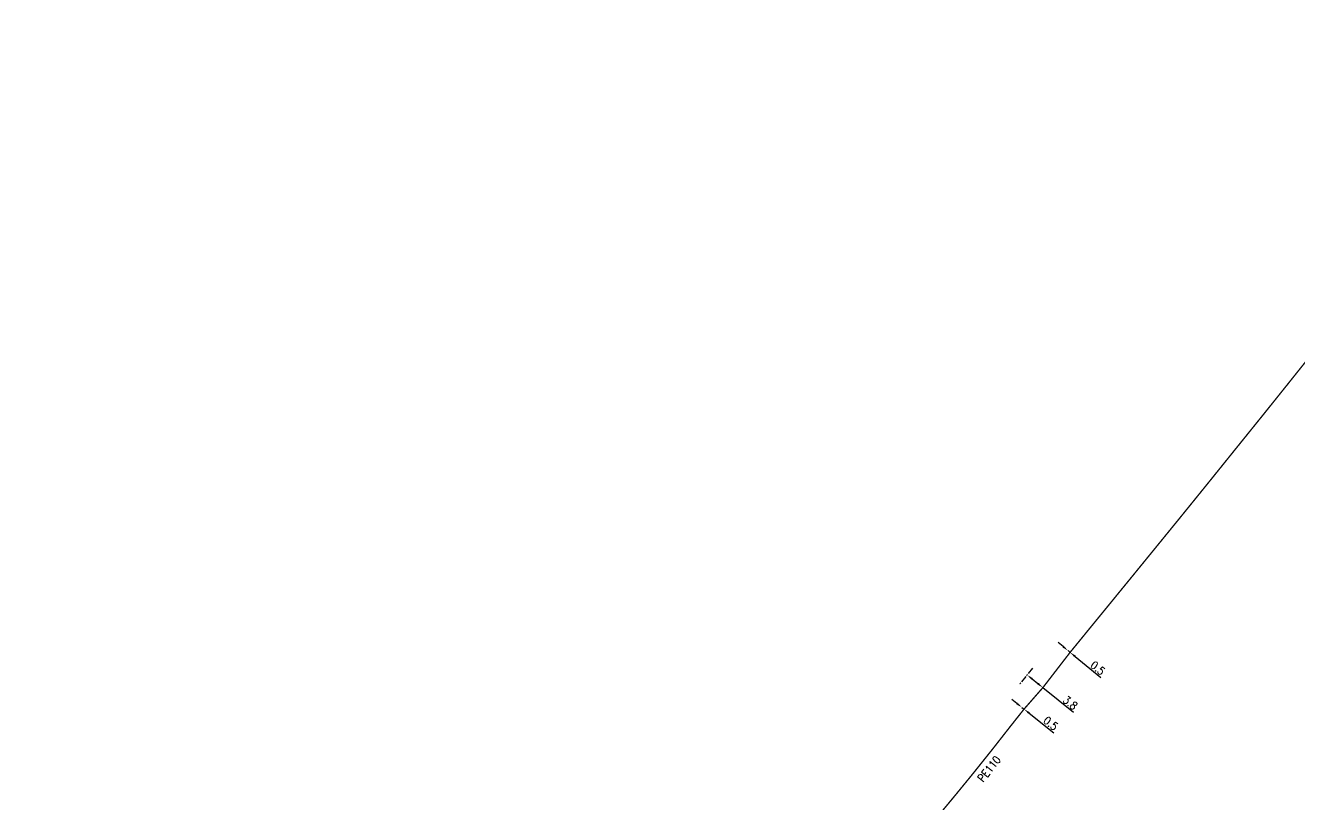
# Model space of a CAD drawing. Header units: millimetres. Extents: x 194012 to 194987, y 156000 to 157000.
# Drawn here: x 194472.7 to 194711.5, y 156503.5 to 156649.6 of the extents above; entities that cross this region are included whole.
import ezdxf
from ezdxf.enums import TextEntityAlignment as Align

# ---------------------------------------------------------------- set-up
doc = ezdxf.new("R2010")
doc.units = ezdxf.units.MM
doc.header["$PDMODE"] = 34
doc.linetypes.add('CENTER', pattern=[2, 1.25, -0.25, 0.25, -0.25])
doc.layers.get('Defpoints').update_dxf_attribs({"linetype": 'CONTINUOUS'})
doc.layers.add('G_120', color=4, linetype='CONTINUOUS')
doc.styles.get("Standard").update_dxf_attribs({"font": 'romans.shx', "width": 0.85})
doc.linetypes.add('G_TYPB_PE', pattern='A,5,-0.3,["o",Standard,S=1.5,R=0,X=0,Y=-0.5],-1.65', length=6.95)
doc.dimstyles.get("Standard").update_dxf_attribs({"dimtxt": 1.5, "dimasz": 1.2, "dimexe": 0.625, "dimexo": 0.625, "dimgap": 0.25, "dimtad": 1, "dimdec": 1, "dimzin": 0, "dimdsep": 46, "dimtxsty": 'Standard', "dimcen": -0.5, "dimadec": 0, "dimazin": 0, "dimtfac": 1, "dimtdec": 1, "dimtmove": 0, "dimatfit": 3, "dimfxl": 1, "dimtolj": 1, "dimtzin": 0, "dimarcsym": 0})

# ---------------------------------------------------------------- blocks, each defined once
blk = doc.blocks.new('*D59')
at = {"layer": 'Defpoints', "color": 0, "linetype": 'Continuous'}
for p in [(194668.08, 156532.37), (194668.08, 156532.37), (194668.47, 156532.05)]:
    blk.add_point(p, dxfattribs=at)
at = {"layer": 'G_120', "color": 0, "linetype": 'Continuous', "lineweight": -2}
for p, q in [((194667.15, 156533.13), (194666.22, 156533.89)), ((194668.08, 156532.37), (194668.47, 156532.05)), ((194669.4, 156531.29), (194674.25, 156527.32))]:
    blk.add_line(p, q, dxfattribs=at)
at = {"layer": 'G_120', "color": 0, "linetype": 'Continuous'}
for points in [[(194667.28, 156533.28), (194667.03, 156532.97), (194668.08, 156532.37)], [(194669.52, 156531.44), (194669.27, 156531.13), (194668.47, 156532.05)]]:
    blk.add_solid(points, dxfattribs=at)
at = {"layer": 'G_120', "color": 0, "linetype": 'Continuous', "insert": (194673.65, 156529.1), "char_height": 1.5, "attachment_point": 5, "rotation": 320.7077}
blk.add_mtext('\\A1;0.5', dxfattribs=at)
blk = doc.blocks.new('*D60')
at = {"layer": 'Defpoints', "color": 0, "linetype": 'Continuous'}
for p in [(194660.41, 156527.82), (194660.41, 156527.82), (194663.37, 156525.44)]:
    blk.add_point(p, dxfattribs=at)
at = {"layer": 'G_120', "color": 0, "linetype": 'Continuous', "lineweight": -2}
for p, q in [((194661.35, 156527.07), (194662.44, 156526.19)), ((194663.37, 156525.44), (194669.1, 156520.82))]:
    blk.add_line(p, q, dxfattribs=at)
at = {"layer": 'G_120', "color": 0, "linetype": 'Continuous'}
for points in [[(194661.47, 156527.23), (194661.22, 156526.91), (194660.41, 156527.82)], [(194662.56, 156526.35), (194662.31, 156526.04), (194663.37, 156525.44)]]:
    blk.add_solid(points, dxfattribs=at)
at = {"layer": 'G_120', "color": 0, "linetype": 'Continuous', "insert": (194668.49, 156522.59), "char_height": 1.5, "attachment_point": 5, "rotation": 321.0988}
blk.add_mtext('\\A1;3.8', dxfattribs=at)
blk = doc.blocks.new('*D61')
at = {"layer": 'Defpoints', "color": 0, "linetype": 'Continuous'}
for p in [(194659.45, 156521.72), (194659.45, 156521.72), (194659.84, 156521.41)]:
    blk.add_point(p, dxfattribs=at)
at = {"layer": 'G_120', "color": 0, "linetype": 'Continuous', "lineweight": -2}
for p, q in [((194658.51, 156522.47), (194657.57, 156523.21)), ((194659.45, 156521.72), (194659.84, 156521.41)), ((194660.78, 156520.67), (194665.45, 156516.97))]:
    blk.add_line(p, q, dxfattribs=at)
at = {"layer": 'G_120', "color": 0, "linetype": 'Continuous'}
for points in [[(194658.63, 156522.62), (194658.38, 156522.31), (194659.45, 156521.72)], [(194660.9, 156520.82), (194660.66, 156520.51), (194659.84, 156521.41)]]:
    blk.add_solid(points, dxfattribs=at)
at = {"layer": 'G_120', "color": 0, "linetype": 'Continuous', "insert": (194664.83, 156518.74), "char_height": 1.5, "attachment_point": 5, "rotation": 321.6499}
blk.add_mtext('\\A1;0.5', dxfattribs=at)

msp = doc.modelspace()

# ---------------------------------------------------------------- linework, layer by layer
at = {"layer": 'G_120', "linetype": 'G_TYPB_PE', "const_width": 0.25, "flags": 128}
msp.add_lwpolyline([(194472.83, 156221.3), (194473.92, 156223.06), (194475.58, 156227.95, -0.171977), (194475.78, 156228.21), (194478.87, 156230.16, 0.169252), (194479.07, 156230.42), (194480.6, 156234.76), (194482.12, 156239.11, 0.169252), (194482.12, 156239.44), (194480.82, 156243.17, -0.164703), (194480.82, 156243.49), (194483.45, 156251.44), (194485.29, 156257.04), (194490.68, 156273.4), (194493.47, 156281.23), (194510.2, 156329.26), (194510.2, 156329.26), (194514.31, 156341.78), (194517.6, 156351.38), (194517.99, 156352.13), (194518.3, 156352.98), (194518.63, 156353.83), (194518.97, 156354.65), (194519.4, 156355.58), (194519.87, 156356.53), (194520.34, 156357.51), (194521.35, 156360.08), (194521.98, 156361.5), (194522.77, 156363.31), (194523.22, 156364.34), (194523.64, 156365.04), (194524.1, 156366.06), (194524.86, 156367.77), (194525.62, 156369.47), (194526.39, 156371.15), (194527.04, 156372.52), (194527.7, 156373.9), (194528.37, 156375.27), (194529.37, 156377.04), (194530.33, 156378.73), (194531.29, 156380.42), (194532.27, 156382.09), (194533.03, 156383.37), (194533.8, 156384.64), (194534.59, 156385.88), (194535.47, 156387.18), (194536.38, 156388.48), (194537.31, 156389.8), (194538.17, 156391.08), (194539.02, 156392.36), (194539.87, 156393.6), (194541.09, 156395.26), (194542.35, 156396.91), (194543.62, 156398.57), (194546.9, 156403.02), (194547.79, 156404.09), (194548.69, 156405.16), (194549.64, 156406.31), (194550.59, 156407.44), (194551.55, 156408.54), (194552.61, 156409.67), (194553.72, 156410.8), (194554.83, 156411.96), (194556.19, 156413.43), (194557.52, 156414.9), (194558.87, 156416.34), (194559.77, 156417.28), (194560.68, 156418.22), (194561.6, 156419.14), (194568.45, 156426.26), (194582.54, 156439.81), (194593.86, 156450.48), (194612.36, 156468.28), (194625.9, 156481.78), (194625.9, 156481.78), (194632.73, 156489.27), (194635.21, 156491.92), (194637.7, 156494.56), (194640.14, 156497.25), (194643.66, 156501.3), (194647.08, 156505.42), (194650.47, 156509.57), (194653.9, 156513.86), (194657.28, 156518.18), (194659.84, 156521.41), (194663.37, 156525.44), (194668.47, 156532.05), (194678.93, 156544.85), (194684.03, 156551.1), (194689.13, 156557.36), (194694.37, 156563.83), (194699.59, 156570.31), (194704.82, 156576.79), (194709.09, 156582.12), (194713.35, 156587.45), (194717.62, 156592.78), (194722.74, 156599.21), (194727.86, 156605.64), (194730.26, 156608.58), (194735.04, 156614.41), (194739.51, 156620.01), (194742.8, 156623.95), (194745.89, 156627.57), (194750.03, 156632.33), (194753.72, 156636.45), (194758.16, 156641.23), (194760.99, 156644.27), (194754.83, 156649.43)], format="xyb", dxfattribs=at)
at = {"layer": 'G_120', "color": 7, "linetype": 'CENTER', "flags": 128}
msp.add_lwpolyline([(194661.42, 156529.07), (194658.9, 156525.95)], dxfattribs=at)

# ---------------------------------------------------------------- texts
at = {"layer": 'G_120', "linetype": 'Continuous', "width": 0.85}
msp.add_text('PE110', height=1.5, rotation=51.3679, dxfattribs=at).set_placement((194653.3, 156510.2), align=Align.MIDDLE)

# ---------------------------------------------------------------- dimensions: what is measured, and where the dimension line sits
at = {"layer": 'G_120', "linetype": 'Continuous'}
for base, p1, p2, angle, picture, middle in [((194668.08, 156532.37), (194668.47, 156532.05), (194668.08, 156532.37), 320.7077, '*D59', (194673.02, 156528.32)), ((194660.41, 156527.82), (194663.37, 156525.44), (194660.41, 156527.82), 321.0988, '*D60', (194667.86, 156521.81)), ((194659.45, 156521.72), (194659.84, 156521.41), (194659.45, 156521.72), 321.6499, '*D61', (194664.21, 156517.95))]:
    dim = msp.add_linear_dim(base=base, p1=p1, p2=p2, angle=angle, dimstyle='Standard', dxfattribs=at)
    dim.commit()
    dim.dimension.update_dxf_attribs({"geometry": picture, "text_midpoint": middle, "dimtype": 160})

doc.saveas('drawing.dxf')
